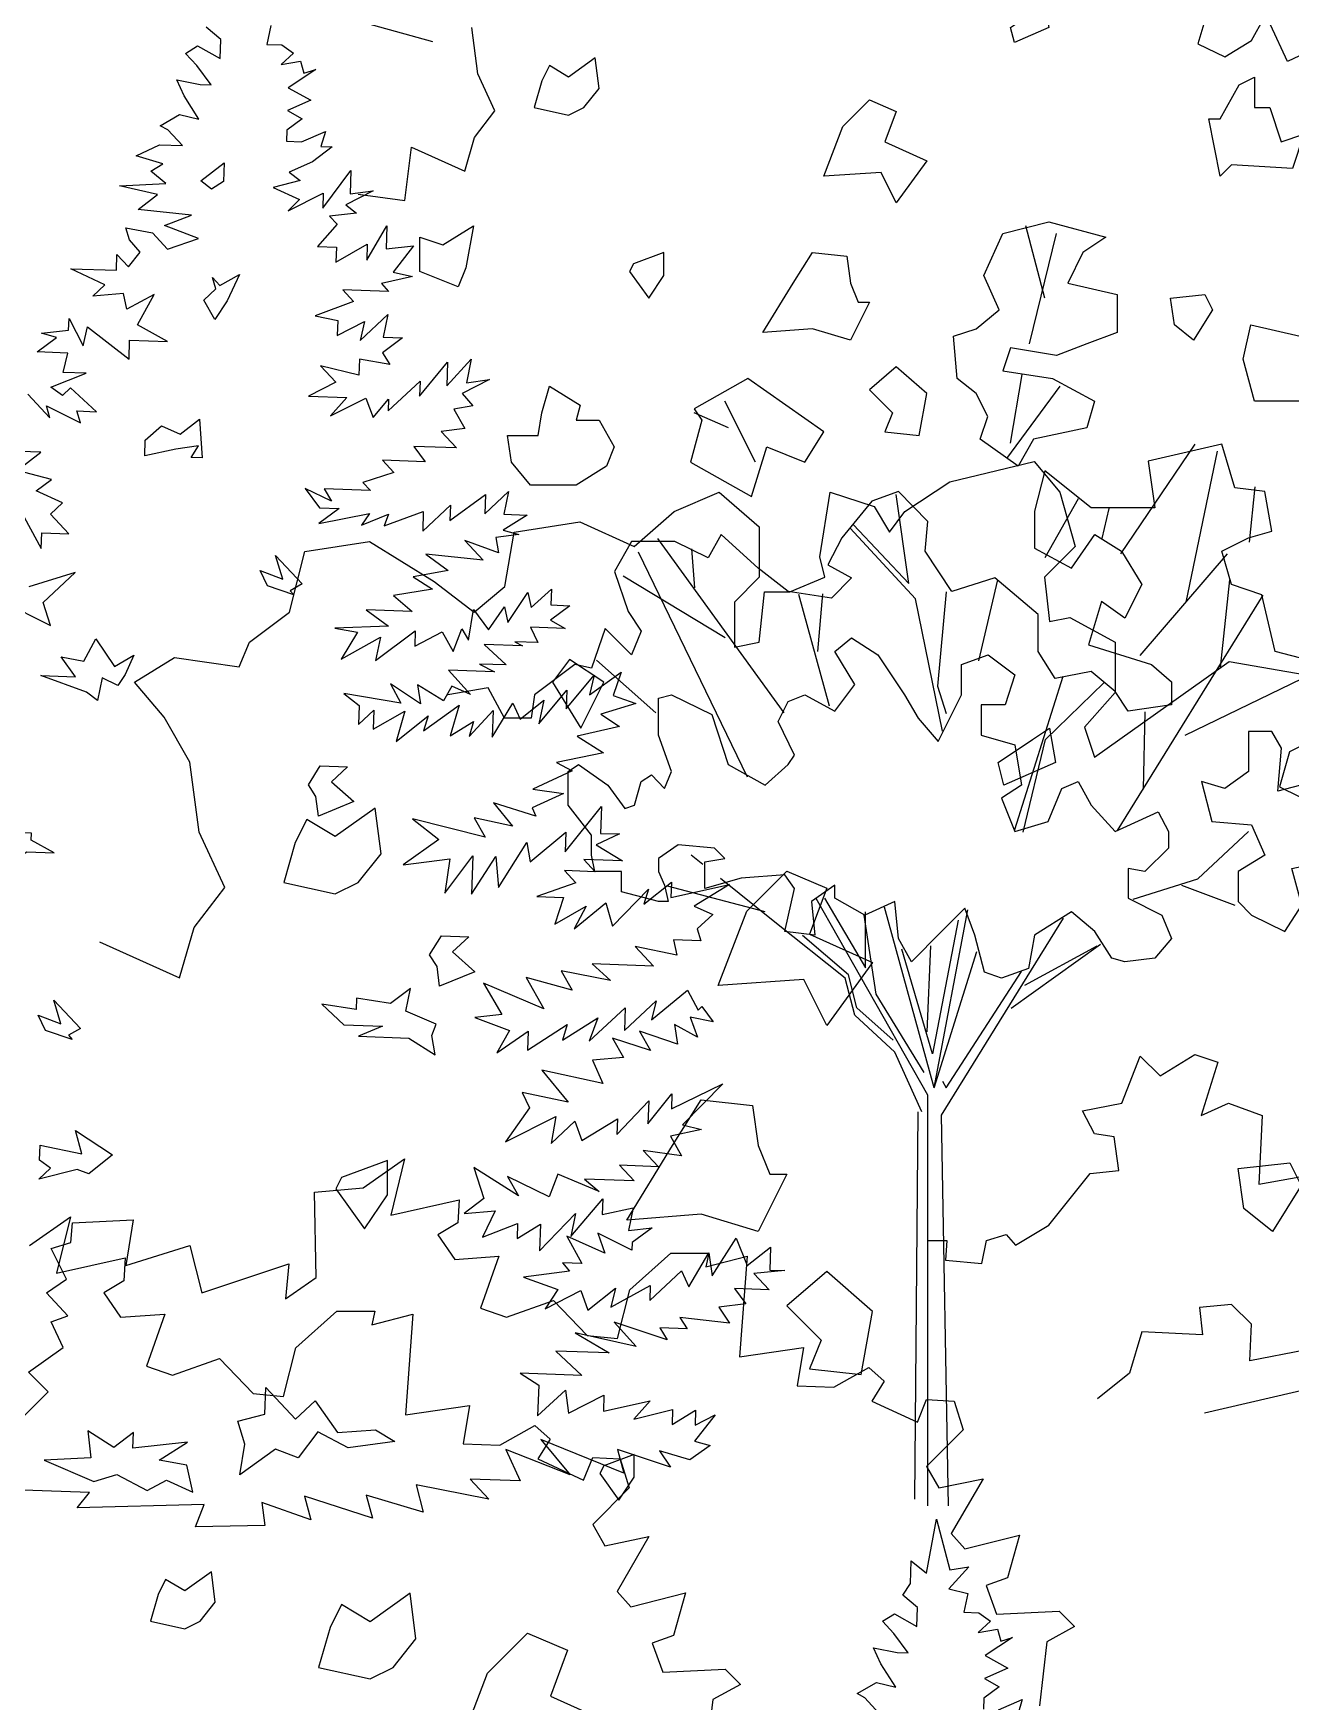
# Model space of a CAD drawing. Header units: inches. Extents: x 11.9 to 85.3, y 21.1 to 37.4.
# Drawn here: x 18.959 to 19.35, y 22.793 to 23.311 of the extents above; entities that cross this region are included whole.
import ezdxf

# ---------------------------------------------------------------- set-up
doc = ezdxf.new("R2010")
doc.units = ezdxf.units.IN
doc.header["$MEASUREMENT"] = 0
doc.layers.add('CAY', color=94, linetype='Continuous')
doc.layers.add('CAY-3', color=61, linetype='Continuous')

# ---------------------------------------------------------------- blocks, each defined once
blk = doc.blocks.new('A$C76451831')
at = {"layer": 'CAY'}
for p, q in [((1479.9, 1929.8), (1538.3, 1944)), ((1538.3, 1944), (1555.9, 1922.7)), ((1448.6, 1909.2), (1479.9, 1929.8)), ((1288.9, 1909.2), (1320.1, 1922.7)), ((1320.1, 1922.7), (1347.8, 1898.6)), ((1389.7, 1877.9), (1396.8, 1922.7)), ((1396.8, 1922.7), (1427.4, 1912.7)), ((1555.9, 1922.7), (1566.6, 1885)), ((1261.1, 1885), (1288.9, 1909.2)), ((1427.4, 1912.7), (1438, 1895)), ((1438, 1895), (1448.6, 1909.2)), ((1171.5, 1857.3), (1178, 1895)), ((1178, 1895), (1223.4, 1902.1)), ((1223.4, 1902.1), (1261.1, 1885)), ((1347.8, 1898.6), (1347.8, 1863.8)), ((1033, 1881.5), (1077.8, 1888.5)), ((1077.8, 1888.5), (1122.6, 1860.8)), ((1566.6, 1885), (1545.3, 1863.8)), ((1022.3, 1839.6), (1033, 1881.5)), ((1393.2, 1863.8), (1389.7, 1877.9)), ((1122.6, 1860.8), (1150.3, 1839.6)), ((1347.8, 1863.8), (1330.7, 1846.6)), ((1369, 1853.7), (1393.2, 1863.8)), ((1545.3, 1863.8), (1548.9, 1833.1)), ((1150.3, 1839.6), (1171.5, 1857.3)), ((1347.8, 1818.9), (1351.4, 1853.7)), ((1351.4, 1853.7), (1369, 1853.7)), ((994.6, 1818.9), (1022.3, 1839.6)), ((1330.7, 1846.6), (1330.7, 1815.4)), ((1548.9, 1833.1), (1563, 1836)), ((1563, 1836), (1594.3, 1818.9)), ((987.6, 1801.8), (994.6, 1818.9)), ((1330.7, 1815.4), (1347.8, 1818.9)), ((1594.3, 1818.9), (1594.3, 1784.1)), ((915, 1791.2), (942.7, 1808.3)), ((942.7, 1808.3), (987.6, 1801.8)), ((1580.1, 1739.3), (1673.3, 1805.4)), ((1673.3, 1805.4), (1735.8, 1794.7)), ((935.7, 1767), (915, 1791.2)), ((1594.3, 1784.1), (1573, 1759.9)), ((953.4, 1735.8), (935.7, 1767)), ((1573, 1759.9), (1580.1, 1739.3)), ((1756.4, 1764.1), (1715.1, 1742.8)), ((959.8, 1687.4), (953.4, 1735.8)), ((1715.1, 1742.8), (1708.1, 1718.6)), ((1708.1, 1718.6), (1735.8, 1705.1)), ((977.5, 1649), (959.8, 1687.4)), ((956.3, 1621.3), (977.5, 1649)), ((946.3, 1586.5), (956.3, 1621.3)), ((890.9, 1611.3), (946.3, 1586.5)), ((1732.8, 1302.8), (1656.2, 1285.1)), ((4241.6, 1166.4), (4304.1, 1149.3)), ((4335.6, 1126.7), (4331.3, 1159)), ((4839.1, 1163.7), (4834.4, 1147.6)), ((4871.4, 1149.9), (4880.4, 1166.1)), ((4834.4, 1147.6), (4852.9, 1138.5)), ((4852.9, 1138.5), (4871.4, 1149.9)), ((4347.4, 1101.2), (4335.6, 1126.7)), ((4333.2, 1082.7), (4347.4, 1101.2)), ((4284.9, 1039.1), (4289.6, 1076)), ((4289.6, 1076), (4326.6, 1059.5)), ((4326.6, 1059.5), (4333.2, 1082.7)), ((4252.7, 1043.4), (4284.9, 1039.1)), ((4728.3, 971.5), (4715.1, 1021.6)), ((4717.8, 939.8), (4736.3, 1016.3)), ((4704.6, 871.1), (4712.5, 918.7)), ((4701.9, 860.6), (4738.9, 910.7)), ((4509.3, 881.7), (4485.5, 892.2)), ((4527.8, 857.9), (4506.6, 900.2)), ((4781, 794.5), (4832.5, 870.4)), ((4850.9, 870.4), (4799.8, 858.6)), ((4860, 840.1), (4850.9, 870.4)), ((4799.8, 858.6), (4804.6, 826.3)), ((4826.2, 761), (4847.8, 865.6)), ((4728.3, 851.9), (4721.2, 824)), ((4760.5, 826.3), (4728.3, 851.9)), ((4626.9, 837.7), (4608.4, 831)), ((4634, 774), (4625.3, 835.7)), ((4647.3, 816.9), (4626.9, 837.7)), ((4728.6, 791.9), (4751.7, 832.8)), ((4880.8, 837.7), (4860, 840.1)), ((4870.1, 802.5), (4874.1, 840.9)), ((4885.5, 810.2), (4880.8, 837.7)), ((4608.4, 831), (4587.6, 805.5)), ((4721.2, 824), (4721.2, 798.4)), ((4804.6, 826.3), (4760.5, 826.3)), ((4768, 805.1), (4772.9, 825.9)), ((4638.7, 763.4), (4593.5, 812.2)), ((4595.8, 814.5), (4634, 774)), ((4645.4, 796.4), (4647.3, 816.9)), ((4869.4, 805.5), (4885.5, 810.2)), ((4442.1, 803.1), (4430.3, 782.3)), ((4472, 803.1), (4442.1, 803.1)), ((4547.7, 684.5), (4460.2, 805.1)), ((4495.2, 791.7), (4472, 803.1)), ((4485.8, 770.9), (4483.8, 797.9)), ((4504.2, 807.8), (4495.2, 791.7)), ((4529.8, 784.6), (4504.2, 807.8)), ((4587.6, 805.5), (4578.1, 787)), ((4721.2, 798.4), (4746.8, 784.6)), ((4746.8, 784.6), (4762.9, 807.8)), ((4762.9, 807.8), (4781.4, 796.4)), ((4850.9, 796.4), (4869.4, 805.5)), ((4522.3, 639.8), (4446.8, 795.6)), ((4578.1, 787), (4594.3, 777.9)), ((4663.8, 768.5), (4645.4, 796.4)), ((4781.4, 796.4), (4795.5, 773.2)), ((4794.3, 724.1), (4854.9, 794.5)), ((4857.6, 773.2), (4850.9, 796.4)), ((4430.3, 782.3), (4439.8, 754.7)), ((4507, 736.3), (4436.2, 779.1)), ((4550.6, 768.5), (4529.8, 784.6)), ((4594.3, 777.9), (4580.5, 763.8)), ((4693.7, 777.9), (4663.8, 768.5)), ((4682.7, 720.5), (4695.7, 776.4)), ((4723.6, 752.4), (4693.7, 777.9)), ((4850.1, 715.8), (4856.4, 776.4)), ((4580.5, 763.8), (4550.6, 768.5)), ((4579.1, 689), (4557.9, 766.3)), ((4571.1, 726.8), (4574.5, 766.9)), ((4657.5, 671.8), (4638.7, 763.4)), ((4659.9, 768.1), (4654, 702.8)), ((4778.7, 602.9), (4879.6, 765.8)), ((4795.5, 773.2), (4783.7, 750)), ((4878.5, 766.1), (4857.6, 773.2)), ((4887.9, 726.8), (4878.5, 766.1)), ((4439.8, 754.7), (4448.8, 741)), ((4723.6, 726.8), (4723.6, 752.4)), ((4767.6, 761.4), (4758.6, 731.5)), ((4783.7, 750), (4767.6, 761.4)), ((4423.7, 742.9), (4414.2, 715.4)), ((4430.3, 736.3), (4423.7, 742.9)), ((4448.8, 741), (4442.1, 724.5)), ((4442.1, 724.5), (4430.3, 736.3)), ((4758.6, 731.5), (4802.2, 717.8)), ((4402.8, 717.8), (4374.9, 696.9)), ((4414.2, 715.4), (4402.8, 717.8)), ((4458.8, 684.4), (4417.8, 720.8)), ((4735.4, 708.3), (4723.6, 726.8)), ((4802.2, 717.8), (4816, 706)), ((4922.5, 717.8), (4887.9, 726.8)), ((4707.6, 603.7), (4740.9, 709.9)), ((4728.7, 665.9), (4769.2, 705.2)), ((4760.5, 713.1), (4735.4, 708.3)), ((4777, 699.3), (4760.5, 713.1)), ((4816, 706), (4816, 689.9)), ((4825.4, 669), (4921.3, 715.4)), ((4342.7, 701.7), (4314.8, 696.9)), ((4354.1, 680.8), (4342.7, 701.7)), ((4374.9, 696.9), (4372.6, 680.8)), ((4654, 702.8), (4659.9, 684)), ((4786.1, 685.5), (4777, 699.3)), ((4816, 689.9), (4786.1, 685.5)), ((4796.7, 631.7), (4797.9, 685.1)), ((4372.6, 680.8), (4354.1, 680.8)), ((4713.4, 601.8), (4728.7, 665.9)), ((4834.4, 569.5), (4869.4, 602.2)), ((4491.5, 579.5), (4483.4, 586)), ((4541.2, 539.6), (4503.7, 569.7)), ((4789.6, 555.4), (4834.4, 569.5)), ((4534.5, 546.7), (4466.9, 564.4)), ((4647.3, 419.7), (4569.9, 556)), ((4575.8, 556.2), (4604.1, 507.8)), ((4823, 565.2), (4860, 551.4)), ((4602.9, 544.4), (4611.2, 489.7)), ((4604.1, 507.8), (4604.1, 546.7)), ((4651.6, 424.8), (4617.3, 549.9)), ((4651.6, 424.8), (4675, 548.1)), ((4589.9, 500.7), (4541.2, 539.6)), ((4668.2, 540.8), (4650.5, 448.4)), ((4656.8, 405.9), (4741.3, 542.4)), ((4592.3, 503.1), (4560.4, 530.2)), ((4650.5, 448.4), (4629.2, 520.8)), ((4646.9, 463.7), (4649.3, 523.1)), ((4705.1, 479.9), (4766.8, 524.3)), ((4714.5, 496), (4764.5, 523.1)), ((4651.6, 424.8), (4681.2, 519.2)), ((4596.6, 475.1), (4589.9, 500.7)), ((4598.2, 480.3), (4592.3, 503.1)), ((4659.9, 424.8), (4712.2, 505.4)), ((4611.2, 489.7), (4644.6, 435.4)), ((4624.5, 449.6), (4596.6, 475.1)), ((4623.3, 457.8), (4598.2, 480.3)), ((4643, 408.3), (4624.5, 449.6)), ((4657.5, 429.5), (4659.9, 424.8)), ((4647.3, 135.4), (4647.3, 419.7)), ((4638.3, 140.1), (4640.6, 408.3)), ((4661.5, 135.4), (4656.8, 405.9))]:
    blk.add_line(p, q, dxfattribs=at)
for points in [[(1240.2, 1791.1), (1216.4, 1806.9), (1204.5, 1791.1), (1224.3, 1759.4)], [(1537.1, 1751.5), (1548.9, 1759.4), (1552.9, 1735.6), (1517.3, 1719.8), (1513.3, 1735.6)], [(1085.8, 1672.3), (1081.8, 1704), (1054.1, 1684.2), (1034.3, 1696), (1026.4, 1680.2), (1018.5, 1652.5), (1054.1, 1644.6), (1069.9, 1652.5)], [(1339.1, 1632.7), (1366.8, 1660.4), (1394.5, 1648.5), (1382.7, 1616.8), (1426.2, 1597), (1394.5, 1553.5), (1378.7, 1585.2), (1319.3, 1581.2)], [(5431.9, 1558.7), (5429.3, 1553.4), (5442.5, 1535), (5453, 1550.8), (5453, 1566.7)], [(1287.7, 1470.3), (1307.5, 1502), (1343.1, 1498), (1347, 1470.3), (1355, 1450.5), (1366.8, 1450.5), (1347, 1410.9), (1307.5, 1422.8), (1256, 1418.8)], [(5162.8, 1464.3), (5160.2, 1485.4), (5141.7, 1472.2), (5128.5, 1480.1), (5123.3, 1469.6), (5118, 1451.1), (5141.7, 1445.8), (5152.3, 1451.1)], [(1058.5, 1448.2), (1054.5, 1440.3), (1074.3, 1412.6), (1090.2, 1436.3), (1090.2, 1460.1)], [(1683.5, 1426.7), (1679.6, 1454.5), (1715.2, 1458.4), (1723.1, 1442.6), (1703.3, 1410.9)], [(5351.5, 1415.3), (5379.2, 1443), (5406.9, 1431.1), (5395, 1399.4), (5438.6, 1379.6), (5406.9, 1336.1), (5391, 1367.8), (5331.7, 1363.8)], [(1418.3, 1311.9), (1426.2, 1355.4), (1394.5, 1383.2), (1366.8, 1359.4), (1390.6, 1335.6), (1382.7, 1315.8)], [(4720.4, 1169.5), (4728.3, 1174.8), (4731, 1158.9), (4707.2, 1148.4), (4704.6, 1158.9)], [(1109.9, 1128.8), (1106, 1160.5), (1078.3, 1140.7), (1058.5, 1152.6), (1050.5, 1136.7), (1042.6, 1109), (1078.3, 1101.1), (1094.1, 1109)], [(4419.5, 1116.7), (4416.9, 1137.8), (4398.4, 1124.6), (4385.2, 1132.5), (4380, 1122), (4374.7, 1103.5), (4398.4, 1098.2), (4409, 1103.5)], [(4862.9, 1119.3), (4873.5, 1124.6), (4873.5, 1103.5), (4884.1, 1103.5), (4892, 1079.7), (4907.8, 1085), (4899.9, 1061.2), (4857.7, 1063.9), (4849.7, 1055.9), (4841.8, 1095.6), (4849.7, 1095.6)], [(4588.5, 1090.3), (4606.9, 1108.8), (4625.4, 1100.8), (4617.5, 1079.7), (4646.5, 1066.5), (4625.4, 1037.5), (4614.9, 1058.6), (4575.3, 1055.9)], [(4143.6, 1052.7), (4159.9, 1065.3), (4159.5, 1052.2), (4151.1, 1047)], [(4295.5, 989.9), (4295.5, 1013.7), (4311.3, 1008.4), (4332.5, 1021.6), (4327.2, 992.6), (4321.9, 979.4)], [(4709.9, 855.3), (4683.5, 873.8), (4688.8, 889.6), (4680.8, 905.5), (4667.6, 916), (4665, 945.1), (4680.8, 950.3), (4696.7, 963.5), (4686.1, 987.3), (4699.3, 1016.3), (4731, 1024.3), (4770.6, 1013.7), (4754.7, 1003.1), (4744.2, 982), (4778.5, 974.1), (4778.5, 947.7), (4757.4, 939.8), (4736.3, 931.9), (4704.6, 937.1), (4699.3, 921.3), (4733.6, 916), (4762.7, 900.2), (4757.4, 881.7), (4720.4, 873.8)], [(4443.3, 995.2), (4440.7, 989.9), (4453.9, 971.5), (4464.4, 987.3), (4464.4, 1003.1)], [(4554.1, 982), (4567.3, 1003.1), (4591.1, 1000.5), (4593.7, 982), (4599, 968.8), (4606.9, 968.8), (4593.7, 942.4), (4567.3, 950.3), (4533, 947.7)], [(4145.7, 970.1), (4154.1, 978), (4151.7, 985.8), (4156.9, 980.2), (4170.4, 987.9), (4162, 969.6), (4153.4, 956.7)], [(4865.6, 929.2), (4870.9, 953), (4905.2, 945.1), (4910.4, 963.5), (4907.8, 982), (4923.6, 987.3), (4947.4, 979.4), (4939.5, 942.4), (4923.6, 931.9), (4921, 908.1), (4907.8, 900.2), (4873.5, 900.2)], [(4818.1, 953), (4815.4, 971.5), (4839.2, 974.1), (4844.5, 963.5), (4831.3, 942.4)], [(4562.1, 857.9), (4575.3, 879), (4522.5, 916), (4485.5, 894.9), (4490.8, 887), (4482.9, 857.9), (4525.1, 834.2), (4535.7, 868.5)], [(4641.2, 876.4), (4646.5, 905.5), (4625.4, 923.9), (4606.9, 908.1), (4622.8, 892.2), (4617.5, 879)], [(4403.7, 887), (4419.5, 887), (4430.1, 868.5), (4424.8, 855.3), (4403.7, 842.1), (4372, 842.1), (4358.8, 857.9), (4356.2, 876.4), (4377.3, 876.4), (4380, 892.2), (4385.2, 910.7), (4406.4, 897.5)], [(4144.6, 860.9), (4136.9, 861.2), (4142.2, 869.2), (4126.3, 867), (4104.8, 862.3), (4105.2, 873.2), (4116.4, 883.2), (4129.3, 877.3), (4142.8, 887.7)], [(4208.2, 766.2), (4189.8, 772.3), (4184.7, 782.9), (4200.4, 776.9), (4195.5, 793.4), (4213.9, 773.7), (4205.6, 769)], [(4064.6, 698.7), (4032.9, 710.2), (4056.9, 709.4), (4046.9, 723.3), (4062.7, 720.1), (4070.9, 735.6), (4083.8, 716.6), (4097.3, 724.3), (4091.3, 710.9), (4086.1, 703.4), (4075.4, 708.7), (4072.1, 693)], [(4499.5, 590.8), (4474.4, 593.1), (4460.6, 583.7), (4460.6, 574.6), (4464.9, 565.2), (4467.3, 553.8), (4460.6, 553.8), (4435.1, 560.5), (4435.1, 574.6), (4416.6, 574.6), (4414.2, 586), (4414.2, 599.8), (4398.1, 620.6), (4398.1, 643.8), (4405.2, 648.6), (4425.6, 634.4), (4437.4, 618.3), (4444.1, 620.6), (4448.8, 636.8), (4455.9, 641.5), (4464.9, 632), (4469.6, 643.8), (4460.6, 669), (4460.6, 694.6), (4469.6, 696.9), (4497.6, 683.2), (4509, 648.6), (4534.5, 634.4), (4550.6, 648.6), (4554.9, 655.2), (4543.5, 678.5), (4550.6, 692.2), (4562, 696.9), (4582.9, 685.5), (4596.6, 704), (4582.9, 726.8), (4594.3, 736.3), (4612.7, 724.5), (4631.2, 696.9), (4640.6, 680.8), (4654.4, 664.7), (4670.5, 696.9), (4670.5, 717.8), (4689, 724.5), (4707.5, 710.7), (4700.8, 689.9), (4684.3, 689.9), (4684.3, 669), (4707.5, 662.3), (4712.2, 634.4), (4698.4, 625.4), (4707.5, 602.2), (4730.7, 609.2), (4740.1, 632), (4751.5, 636.8), (4760.5, 620.6), (4777, 602.2), (4806.9, 615.9), (4814, 602.2), (4814, 590.8), (4797.5, 574.6), (4786.1, 576.6), (4786.1, 556.2), (4809.3, 544.4), (4816, 528.2), (4804.6, 514.5), (4783.7, 512.1), (4774.7, 514.5), (4762.9, 533), (4746.8, 546.7), (4721.2, 530.6), (4716.9, 507.4), (4698.4, 500.7), (4686.6, 505), (4679.9, 530.6), (4672.9, 549.1), (4656.8, 533), (4635.9, 512.1), (4626.9, 528.2), (4624.5, 553.8), (4603.7, 544.4), (4582.9, 556.2), (4582.9, 565.2), (4566.7, 553.8), (4569.1, 530.6), (4548.3, 533), (4554.9, 562.8), (4548.3, 572.3), (4518, 569.9), (4492.8, 562.8), (4492.8, 581.3), (4506.6, 583.7)], [(4892.2, 660), (4885.5, 671.4), (4869.4, 671.4), (4869.4, 643.8), (4852.9, 632), (4836.8, 636.8), (4843.9, 609.2), (4871.4, 606.9), (4880.8, 586), (4862.3, 574.6), (4862.3, 553.8), (4871.4, 544.4), (4894.6, 533), (4906.4, 551.4), (4899.3, 576.6), (4931.5, 583.7), (4945.3, 597.4), (4922.5, 613.6), (4915.4, 636.8), (4889.8, 630.1)], [(4223.4, 626.6), (4218.2, 634.5), (4226.4, 647.8), (4245.4, 647.1), (4234.2, 636.7), (4249.6, 623), (4225.2, 612.9)], [(4013.2, 601.7), (4010.8, 609.9), (4000.2, 604.8), (3978.6, 608.3), (3991.7, 594.7), (3967.4, 587.4), (4007.3, 588.7), (4006.9, 577.9), (4023.2, 588.2), (4042.2, 587.5), (4026.2, 596.2), (4026.3, 601.2)], [(4307.3, 508.9), (4302.2, 516.8), (4310.3, 530.1), (4329.4, 529.4), (4318.1, 518.9), (4333.5, 505.2), (4309.1, 495.2)], [(4054.6, 458.4), (4036.2, 464.5), (4031.1, 475.1), (4046.8, 469.1), (4041.9, 485.6), (4060.3, 465.9), (4052, 461.2)], [(4303.8, 461), (4306.8, 469), (4285.8, 477.9), (4289, 493.7), (4275.1, 483.3), (4251.6, 486.8), (4251.4, 479.1), (4227.5, 482.7), (4242.8, 468.5), (4269.5, 467.6), (4253, 460.5), (4287.8, 459.2), (4306, 447.7)], [(4032, 374.8), (4032.4, 385.2), (4061.2, 379.2), (4056.8, 395.2), (4082.5, 378.5), (4066.1, 365.4), (4058.1, 368.4), (4031.6, 361.7), (4039.5, 369.1)], [(4174.2, 178.1), (4169.4, 194.1), (4188.1, 198.9), (4188.8, 217.4), (4209.3, 195.4), (4222.9, 208.1), (4238.4, 186.2), (4264.8, 188), (4278.1, 179.9), (4245.8, 175.6), (4224.8, 186.7), (4211.1, 168.6), (4195.4, 174.6), (4170.8, 156.9)], [(4138.2, 144.9), (4133.9, 163.6), (4114.9, 167), (4134.4, 179.5), (4096.7, 175.3), (4097, 186.2), (4083.5, 175.8), (4065.4, 187.3), (4067.4, 168.6), (4035.2, 167), (4069.6, 152.2), (4085.6, 157.1), (4106.5, 146), (4119.9, 153.2)]]:
    blk.add_lwpolyline(points, close=True, dxfattribs=at)
for points in [[(4930, 1151.2), (4896.3, 1135.4), (4884.7, 1160.7), (4891, 1178.6), (4914.2, 1177.5)], [(5029.1, 1592), (5047.1, 1610), (5033.4, 1623.7), (5057.6, 1640.6), (5049.2, 1658.5), (5060.8, 1662.7), (5046, 1678.5), (5059.7, 1688), (5049.2, 1709.1), (5062.9, 1713.3), (5063.9, 1727), (5106.1, 1729.1), (5100.9, 1697.5), (5145.2, 1711.2), (5153.6, 1678.5), (5213.7, 1698.6), (5211.6, 1674.3), (5232.7, 1689.1), (5231.6, 1748.1), (5265.4, 1751.3), (5293.9, 1771.3), (5284.4, 1732.3), (5331.8, 1742.9), (5330.8, 1727), (5317.1, 1718.6), (5328.7, 1701.7), (5359.3, 1703.8), (5346.6, 1668), (5364.5, 1661.6), (5397.2, 1673.2), (5420.4, 1649), (5441.5, 1646.9), (5450, 1680.6), (5478.4, 1705.9), (5504.8, 1705.9), (5502.7, 1696.5), (5531.2, 1703.8), (5525.9, 1634.2), (5570.2, 1640.6), (5566, 1614.2), (5591.3, 1613.1), (5615.5, 1626.8), (5626.1, 1617.3), (5617.7, 1603.6), (5649.3, 1588.9), (5655.6, 1604.7), (5674.6, 1603.6), (5680.9, 1583.6), (5655.6, 1558.3), (5664.1, 1543.5), (5694.7, 1549.8), (5672.5, 1511.9), (5682, 1501.3), (5720, 1510.8), (5711.5, 1481.3), (5696.8, 1476), (5704.1, 1456), (5747.4, 1458.1), (5757.9, 1447.5), (5738.9, 1437), (5733.7, 1392.7)], [(842.2, 1401.1), (870.6, 1421.1), (861.1, 1382.1), (908.6, 1392.6), (907.6, 1376.8), (893.8, 1368.4), (905.4, 1351.5), (936, 1353.6), (923.4, 1317.7), (941.3, 1311.4), (974, 1323), (997.2, 1298.7), (1018.3, 1296.6), (1026.7, 1330.4), (1055.2, 1355.7), (1081.6, 1355.7), (1079.5, 1346.2), (1107.9, 1353.6), (1102.7, 1284), (1147, 1290.3), (1142.7, 1263.9), (1168.1, 1262.9), (1192.3, 1276.6), (1202.9, 1267.1), (1194.4, 1253.4), (1226.1, 1238.6), (1232.4, 1254.5), (1251.4, 1253.4), (1257.7, 1233.4), (1232.4, 1208), (1240.8, 1193.3), (1271.4, 1199.6), (1249.3, 1161.6), (1258.8, 1151.1), (1296.7, 1160.6), (1288.3, 1131.1), (1273.5, 1125.8), (1280.9, 1105.7), (1324.2, 1107.9), (1334.7, 1097.3), (1315.7, 1086.8), (1310.4, 1042.5)], [(1430.9, 1077.2), (1420.8, 1088), (1415.5, 1090.9), (1428.9, 1098.6), (1442.4, 1095.4), (1432.1, 1111.6), (1427, 1122.6), (1443.2, 1119.4), (1450.9, 1119.1), (1441, 1132.6), (1433.1, 1141), (1441.4, 1146.2), (1457, 1137.5), (1457.5, 1150.6), (1447.3, 1159.1), (1452.6, 1167.1), (1453.1, 1182.9), (1463.7, 1174.4), (1470.5, 1211.8), (1479.7, 1176.6), (1492.9, 1178.8), (1479.2, 1163.4), (1492.2, 1160.3), (1489.5, 1147.2), (1499.9, 1146.8), (1507.9, 1141.1), (1499.4, 1133.3), (1512.7, 1135.5), (1515.1, 1127.3), (1523.3, 1129.7), (1504.3, 1117.2), (1519.9, 1108.5), (1503.8, 1101.4), (1514, 1095.6), (1503.3, 1087.8), (1503, 1080.1)], [(1513.4, 1079.7), (1530, 1086.9), (1526.9, 1076.5)], [(4005.7, 761.9), (4039.5, 744.9), (4034.6, 760.9), (4056.7, 781.5), (4024.6, 771.7)], [(4018.3, 825.4), (4033.2, 798.2), (4033.6, 809), (4052.2, 808.4), (4039.5, 822), (4047.9, 829.8), (4029.6, 838.2), (4040.3, 846), (4016.5, 852.2), (4032.8, 864.8), (3982.6, 866.6)], [(4023.8, 905), (4039.1, 888.6), (4036.7, 896.9), (4060.3, 885.2), (4057.8, 893.4), (4071.4, 892.9), (4053.4, 909.4), (4047.8, 904.2), (4039.8, 909.9), (4064.2, 919.5), (4048.4, 920), (4051.5, 933.5), (4030.3, 934.3), (4043.8, 944.2), (4033.4, 947.3), (4052.1, 949.4), (4052.4, 957.5), (4062.1, 938.6), (4065.3, 951.6), (4094, 929.3), (4094.4, 942.4), (4120.7, 941.5), (4099.8, 953.1), (4111.4, 974), (4092.5, 963.8), (4090.1, 974.8), (4068.8, 972.8), (4077.2, 980.7), (4053.6, 991.9), (4085.3, 990.8), (4085.6, 1001.7), (4093.5, 993.3), (4101.6, 1003.4), (4094.2, 1011.8), (4091.7, 1020.1), (4110.2, 1016.7), (4120.7, 1005.5), (4142.2, 1012.9), (4118.5, 1021.8), (4137.3, 1028.9), (4100.3, 1032.9), (4113.8, 1043.3), (4087.3, 1049.2), (4119.5, 1050.8), (4109, 1059.4), (4117.3, 1064.5), (4098.9, 1070.1), (4115, 1077.7), (4130.9, 1077.2), (4120.8, 1088), (4115.5, 1090.9), (4128.9, 1098.6), (4142.4, 1095.4), (4132.1, 1111.6), (4127, 1122.6), (4143.2, 1119.4), (4150.9, 1119.1), (4141, 1132.6), (4133.1, 1141), (4141.4, 1146.2), (4157, 1137.5), (4157.5, 1150.6), (4147.3, 1159.1)], [(4192.2, 1160.3), (4189.5, 1147.2), (4199.9, 1146.8), (4207.9, 1141.1), (4199.4, 1133.3), (4212.7, 1135.5), (4215.1, 1127.3), (4223.3, 1129.7), (4204.3, 1117.2), (4219.9, 1108.5), (4203.8, 1101.4), (4214, 1095.6), (4203.3, 1087.8), (4203, 1080.1), (4213.4, 1079.7), (4230, 1086.9), (4226.9, 1076.5), (4234.6, 1076.3), (4221.1, 1065.9), (4205, 1058.7), (4212.5, 1053), (4193.8, 1048.2), (4212, 1039.9), (4204.1, 1032), (4228.5, 1044.3), (4228.1, 1033.9), (4247.6, 1060), (4247.1, 1043.7), (4263, 1045.8), (4244.1, 1036.1), (4251.6, 1030.3), (4232.9, 1028.3), (4238.2, 1022.7), (4224.5, 1007.3), (4237.6, 1006.8), (4237.3, 996.4), (4259, 1008.8), (4258.6, 997.9), (4272.6, 1021.5), (4272, 1005.6), (4291.1, 1007.7), (4276.9, 989.6), (4290.4, 986.4), (4268.9, 981.7), (4273.7, 976.1), (4242, 977.2), (4249.5, 969.2), (4222.8, 959.3), (4238.6, 956), (4238.2, 945.6), (4257.1, 955.4), (4254, 942.3), (4273.2, 960.2), (4269.9, 944.5), (4283.5, 944), (4269.5, 933.6), (4274.7, 925.7), (4253.5, 929.2), (4253.1, 918.3), (4226.6, 924.7), (4237.1, 913.4), (4218.2, 903.7), (4244.9, 902.7), (4233.5, 890), (4258, 902.3), (4263, 889), (4273.8, 901.7), (4273.5, 893.6), (4295.6, 914.1), (4295.2, 903.7), (4314.6, 927.1), (4314, 910.8), (4331, 929.2), (4327.7, 913), (4343.6, 915.2), (4324.7, 905.4), (4332.1, 897), (4318.9, 894.7), (4326.6, 881.3), (4310.2, 879.2), (4320.7, 867.9), (4291.3, 868.9), (4299.1, 858.2), (4269.6, 859.3), (4277.5, 850.8), (4256, 843.9), (4261.2, 838.3), (4229.1, 839.4), (4234.2, 831), (4215.9, 839.8), (4225.9, 826.3), (4239.5, 825.9), (4225.5, 815.5), (4260.6, 822.4), (4254.9, 814.4), (4273.8, 821.9), (4270.8, 813.9), (4297.8, 823.8), (4297.4, 810.2), (4316.6, 828.2), (4316.2, 817.7), (4340.9, 835.5), (4340.4, 822.3), (4356.8, 837.6), (4353.5, 821.9), (4369.8, 821.3), (4353.1, 811), (4363.9, 807.9), (4348, 805.8), (4349.9, 795.3), (4326.6, 803.8), (4339.3, 790.2), (4299.5, 794.3), (4315, 782.9), (4290.8, 778.7), (4304.1, 770.1), (4277.2, 765.6), (4290, 754.7), (4258.3, 755.8), (4273.8, 744.4), (4236.6, 743), (4252.3, 740.2), (4240.8, 721.6), (4268.1, 736.9), (4264.8, 720.7), (4292.2, 741.1), (4291.9, 730.6), (4310.8, 740.4), (4318.5, 727), (4324.5, 742.7), (4329.2, 734.8), (4332.6, 756), (4343, 742), (4354, 757.9), (4356.3, 747), (4370.2, 767.8), (4372.6, 757.3), (4386.6, 770), (4386.2, 759.1), (4399.3, 758.6), (4385.9, 748.7), (4396.1, 742.9), (4372.1, 743.7), (4377.2, 733.1), (4361.3, 733.7), (4366.6, 730.8), (4339.9, 731.7), (4355.3, 717.6), (4336.8, 718.2), (4347, 712.9), (4315.3, 714), (4330.6, 697.1), (4317.6, 703), (4311.9, 692.8), (4293.7, 703.8), (4295.9, 690.6), (4275.1, 704.5), (4282.3, 691.1), (4242.7, 697.9), (4253.3, 689.4), (4252.8, 676.3), (4263.6, 686.3), (4263.1, 673.2), (4284.9, 685.6), (4279.1, 664.5), (4301.1, 682.3), (4298, 672), (4322.6, 689.7), (4316.4, 668.6), (4332.6, 678.5), (4329.6, 668.1), (4346.1, 686.1), (4345.4, 667.6), (4359.8, 691.1), (4364.9, 680), (4381.2, 693.1), (4377.9, 676.9), (4397.3, 700.2), (4396.8, 687.1), (4416.2, 710.4), (4413, 696.9), (4434.9, 712.5), (4429.3, 696.4), (4445, 690.8), (4420.7, 683.5), (4433.6, 674.9), (4404.3, 668.2), (4422.5, 656.7), (4390.1, 650.1), (4400.8, 644.3), (4373.6, 631.7), (4394.8, 628.7), (4373.2, 618.6), (4375.7, 613), (4346.5, 622.2), (4359.6, 605.9), (4333, 611.8), (4340.7, 598.4), (4290.4, 611), (4308.5, 596.8), (4283.9, 579.1), (4316.2, 583.4), (4312.6, 559.5), (4332.1, 585.5), (4331.2, 558.8), (4348, 585), (4349.9, 563.6), (4369.6, 594.7), (4371.9, 581.4), (4396.6, 601.9), (4396.1, 588.3), (4421.2, 619.6), (4420.6, 601), (4433.7, 600.6), (4417.6, 593), (4435.8, 581.9), (4409.1, 582.8), (4416.9, 574.4), (4395.7, 575.2), (4403.5, 566.7), (4376.5, 557.2), (4395, 556.6), (4388.9, 538.2), (4410.7, 550.6), (4402.4, 535), (4424.3, 552.8), (4428.8, 536.8), (4453.7, 562.3), (4450.6, 551.9), (4469.7, 567.1), (4469.3, 556.7), (4510, 565.7), (4485.4, 550.7), (4498.4, 544.8), (4487.6, 534.8), (4490, 526.5), (4471, 527.2), (4473.4, 516.7), (4444.6, 522.7), (4457.2, 509.1), (4414.7, 510.6), (4427.4, 499.2), (4393.2, 505.9), (4400.9, 492.5), (4369.1, 501.3), (4381.4, 479.5), (4339.5, 497.3), (4352.3, 475.6), (4333.6, 473.5), (4357.4, 464.5), (4348.7, 449), (4370.5, 464.1), (4370, 450.9), (4397.4, 468.6), (4394.3, 457.8), (4418.8, 473.3), (4412.8, 457.1), (4437.7, 480.3), (4437.1, 464.5), (4459.1, 485), (4455.9, 472), (4480.7, 492.4), (4488.3, 478.5), (4490.7, 481.2), (4498.5, 470.5), (4482.7, 473.7), (4487.7, 460), (4471.7, 468.7), (4473.9, 455), (4447.5, 464.1), (4455.2, 450.7), (4428.8, 459.3), (4436.5, 445.9), (4415.1, 443.9), (4422.2, 427.8), (4380, 437), (4398.2, 415), (4366.3, 421.6), (4371.3, 411), (4354.7, 387.5), (4389.7, 404.9), (4386.3, 386.4), (4402.7, 401.7), (4407.7, 388.4), (4432.3, 403.4), (4431.9, 392.6), (4454, 415.8), (4453.4, 400), (4470, 420.7), (4469.7, 410.3), (4505.2, 427.6), (4477.4, 399.1), (4490.4, 396), (4469, 391.3), (4476.7, 377.8), (4450.1, 381.5), (4460.6, 370.2), (4433.8, 371.2), (4443.9, 360.4), (4409.5, 361.6), (4419.6, 353.1), (4391, 365), (4385, 349.3), (4356.1, 363.5), (4363.8, 350.1), (4332.7, 369.7), (4339.7, 348.2), (4326.2, 337.8), (4347.6, 339.7), (4338.8, 321.5), (4363.1, 331), (4362.7, 320.6), (4379, 330.5), (4378.3, 311.9), (4403.2, 337.8), (4400, 322), (4422.2, 348), (4421.8, 337.1), (4443.2, 341.8), (4440, 326.1), (4456.3, 327.8), (4442.4, 317.8), (4442.2, 312.4), (4418.6, 324.1), (4423.6, 310.3), (4397.2, 322.1), (4407.5, 303.2), (4394.3, 303.7), (4399.1, 298), (4367.2, 293.7), (4391, 285.2), (4382.3, 271.9), (4406.8, 284.6), (4411.8, 270.9), (4430.9, 286.1), (4427.7, 273), (4455, 287.9), (4454.6, 277.5), (4476.6, 298.1), (4481.7, 287), (4495.6, 310.5), (4497.8, 294.6), (4514.6, 320.8), (4522.1, 301.9), (4538.4, 314.5), (4537.8, 298.6), (4548.2, 298.3), (4526.8, 296.3), (4537.3, 285.1), (4513.3, 285.9), (4521.1, 275.2), (4502.5, 273.1), (4509.8, 262), (4475.5, 265.9), (4480.6, 258), (4461.6, 258.7), (4466.8, 250.4), (4430.1, 262.5), (4445.3, 245.7), (4403.1, 255.3), (4426.6, 241.3), (4389.5, 242.6), (4407.5, 225.7), (4364.9, 227.2), (4377.8, 219), (4377, 197.7), (4396.2, 215.6), (4398.4, 199.7), (4422.9, 212), (4422.5, 201.1), (4454.9, 208.2), (4443.6, 195.4), (4470.5, 202.2), (4470.2, 191.8), (4486.4, 201.6), (4486, 191.2), (4499.9, 198.4), (4485.6, 180.3), (4496.4, 177.2), (4482.5, 167.3), (4461.4, 173.5), (4469.1, 162.3), (4432.4, 174.5), (4436.8, 158), (4379.2, 181.3), (4399.6, 157), (4354.9, 174.5), (4365, 152.8), (4330.2, 154), (4343.3, 140), (4292.9, 149.9), (4297.7, 131.1), (4258.2, 142.9), (4262.6, 126.9), (4215.6, 142.2), (4220, 125.7), (4186, 137.8), (4188.1, 121.8), (4140.1, 120.8), (4146.1, 136.4), (4058.1, 134.1), (4066.6, 144.6), (3967.9, 148.1)]]:
    blk.add_lwpolyline(points, dxfattribs=at)
at = {"layer": 'CAY-3'}
for points in [[(4646.7, 319.2), (4660.4, 319.2), (4659.4, 305.5), (4684.7, 303.3), (4687.9, 319.2), (4701.6, 323.4), (4707.9, 316), (4731.1, 329.7), (4759.6, 365.6), (4779.6, 367.7), (4776.4, 390.9), (4762.7, 393), (4754.3, 408.8), (4781.7, 414.1), (4794.4, 446.8), (4808.1, 433.1), (4832.3, 447.8), (4848.2, 442.6), (4836.6, 405.7), (4855.5, 414.1), (4878.8, 405.7), (4876.6, 358.2), (4929.4, 367.7)], [(4908.3, 243.2), (4870.3, 235.8), (4871.4, 261.2), (4857.7, 274.9), (4835.5, 272.8), (4837.6, 253.8), (4795.4, 255.9), (4787, 227.4), (4764.8, 209.5)]]:
    blk.add_lwpolyline(points, dxfattribs=at)

msp = doc.modelspace()

# ---------------------------------------------------------------- block references
at = {"layer": 'CAY', "xscale": 0.0004489089019145984, "yscale": 0.0004489089019145984, "zscale": 0.0004489089019145984}
for p in [(17.15095, 22.79263), (18.5797, 22.30535), (16.69793, 22.16613)]:
    msp.add_blockref('A$C76451831', p, dxfattribs=at)

doc.saveas('drawing.dxf')
